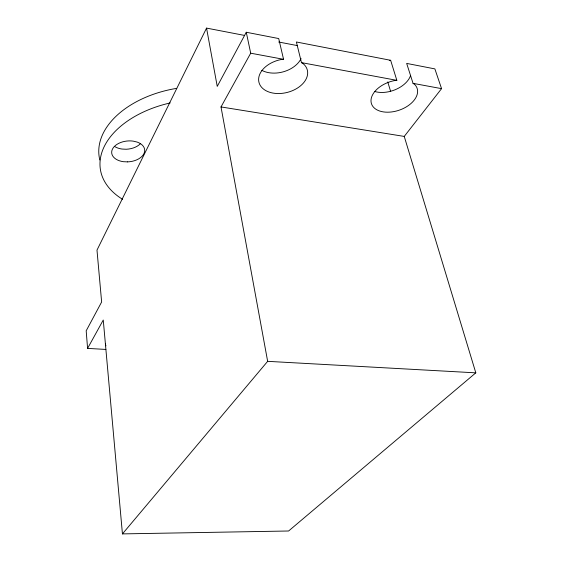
<?xml version="1.0" encoding="UTF-8"?>
<svg xmlns="http://www.w3.org/2000/svg" width="562" height="562" viewBox="0 0 562 562"><rect width="100%" height="100%" fill="white"/><g stroke="black" fill="none" stroke-linecap="round" stroke-linejoin="round"><path stroke-width="0.84" d="M244.322 35.385L206.549 28.1L96.987 250.125L101.638 301.984L86.19 330.8L87.581 348.398L105.874 349.431M87.581 348.398L103.26 320.024L122.439 533.9L288.594 530.999L475.81 372.845L404.247 136.418L441.563 88.648L434.876 68.894L406.67 63.415L413.056 83.359L414.644 84.441A24.096 14.942 -18.8 0 1 402.139 109.042A24.096 14.942 -18.8 0 1 371.341 103.338A24.096 14.942 -18.8 0 1 394.194 80.647L396.842 80.345L390.646 60.303L296.392 41.988L301.464 62.628L303.339 63.808A24.953 16.72 -14.3 0 1 293.476 90.229A24.953 16.72 -14.3 0 1 259.482 83.928A24.953 16.72 -14.3 0 1 280.747 59.614L283.557 59.305L278.71 38.553L246.268 32.252L217.241 86.393L206.549 28.1M122.439 533.9L267.653 361.338L221.007 106.935L250.701 53.2L246.268 32.252M389.333 60.45L390.646 60.303M267.653 361.338L475.81 372.845M221.007 106.935L404.247 136.418M250.701 53.2L283.557 59.305M301.464 62.628L396.842 80.345M413.056 83.359L441.563 88.648M278.661 42.002L297.551 45.641M387.759 81.933L390.541 91.135M122.593 199.32A89.534 55.61 -8.5 0 1 170.16 102.951M99.818 159.973A88.796 56.074 -8.5 0 1 176.7 88.353M140.514 143.598A16.431 10.516 -5.4 0 1 126.176 149.253L122.003 149.042A16.431 10.516 -5.4 0 1 114.845 146.612M105.979 345.834A17.921 8.507 -6.3 0 1 105.459 343.656M410.415 76.003A23.773 15.125 -19.2 0 1 374.636 91.473M301.077 58.581A24.595 16.902 -14.5 0 1 261.801 70.341M127.63 161.884L123.422 161.694A16.572 10.439 -5.5 0 1 112.4 149.232A16.572 10.439 -5.5 0 1 133.159 141.125L137.107 142.06A16.572 10.439 -5.5 0 1 143.97 153.588A16.572 10.439 -5.5 0 1 127.63 161.884"/></g></svg>
